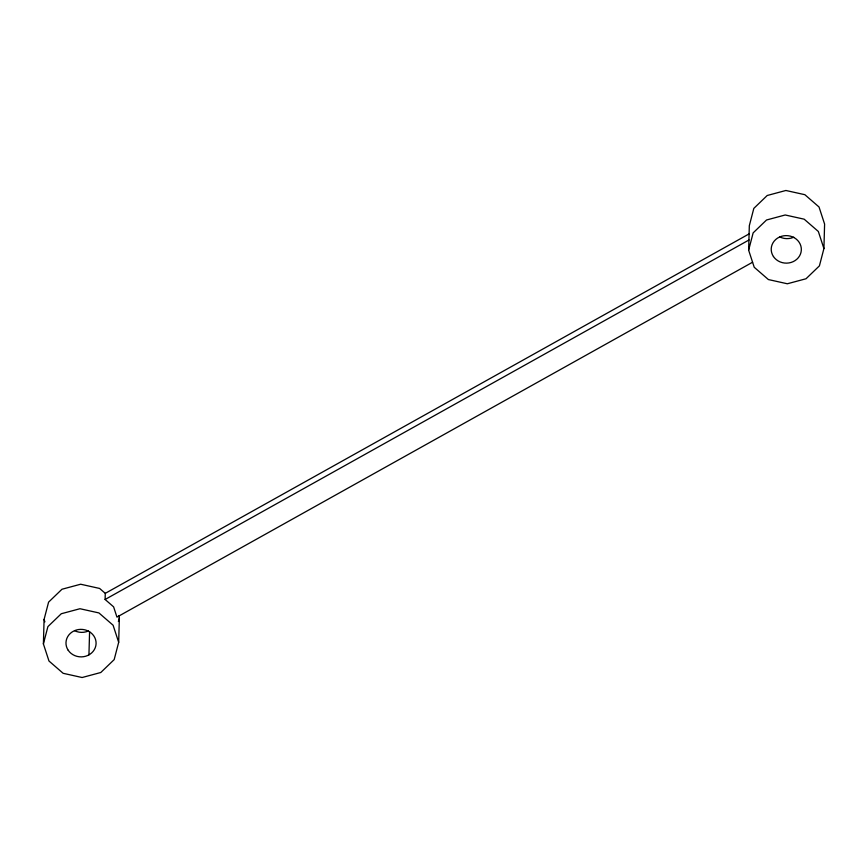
<?xml version="1.0" encoding="UTF-8"?>
<svg xmlns="http://www.w3.org/2000/svg" width="868" height="868" viewBox="0 0 868 868"><rect width="100%" height="100%" fill="white"/><g stroke="black" fill="none" stroke-linecap="round" stroke-linejoin="round"><path stroke-width="1.3" d="M118.612 615.542L119.361 617.821L118.677 642.309L114.175 659.615L100.786 672.505L82.113 677.517L63.147 673.308L48.977 661.015L43.4 643.926L44.084 619.437L48.586 602.132L61.975 589.242L80.648 584.229L99.603 588.439L105.278 593.354L105.104 599.473L113.61 606.851L116.952 617.105L752.589 262.223M88.937 654.873L89.588 631.665M748.639 250.179L749.323 225.691L753.825 208.385L767.214 195.495L785.887 190.483L804.853 194.692L819.023 206.985L824.6 224.074L823.916 248.563L819.414 265.868L806.025 278.758L787.352 283.771L768.397 279.561L754.227 267.268L748.639 250.179L753.142 232.884L766.531 219.995L785.204 214.982L804.169 219.181L818.34 231.474L823.916 248.563M43.4 643.926L47.903 626.62L61.292 613.741L79.965 608.728L98.919 612.927L113.09 625.22L118.677 642.309M118.395 621.521L119.361 617.821M105.278 593.354L749.192 233.85M105.104 599.473L749.019 239.969M44.084 619.437L44.886 621.879M88.503 630.938A15.06 13.758 1.6 0 1 74.572 630.7M793.743 237.192A15.06 13.758 1.6 0 1 779.811 236.953M68.214 650.284A15.06 13.758 1.6 0 0 94.287 649.72A15.06 13.758 1.6 0 0 80.605 629.365A15.06 13.758 1.6 0 0 68.214 650.284M773.453 256.537A15.06 13.758 1.6 0 0 799.536 255.973A15.06 13.758 1.6 0 0 785.844 235.619A15.06 13.758 1.6 0 0 773.453 256.537"/></g></svg>
